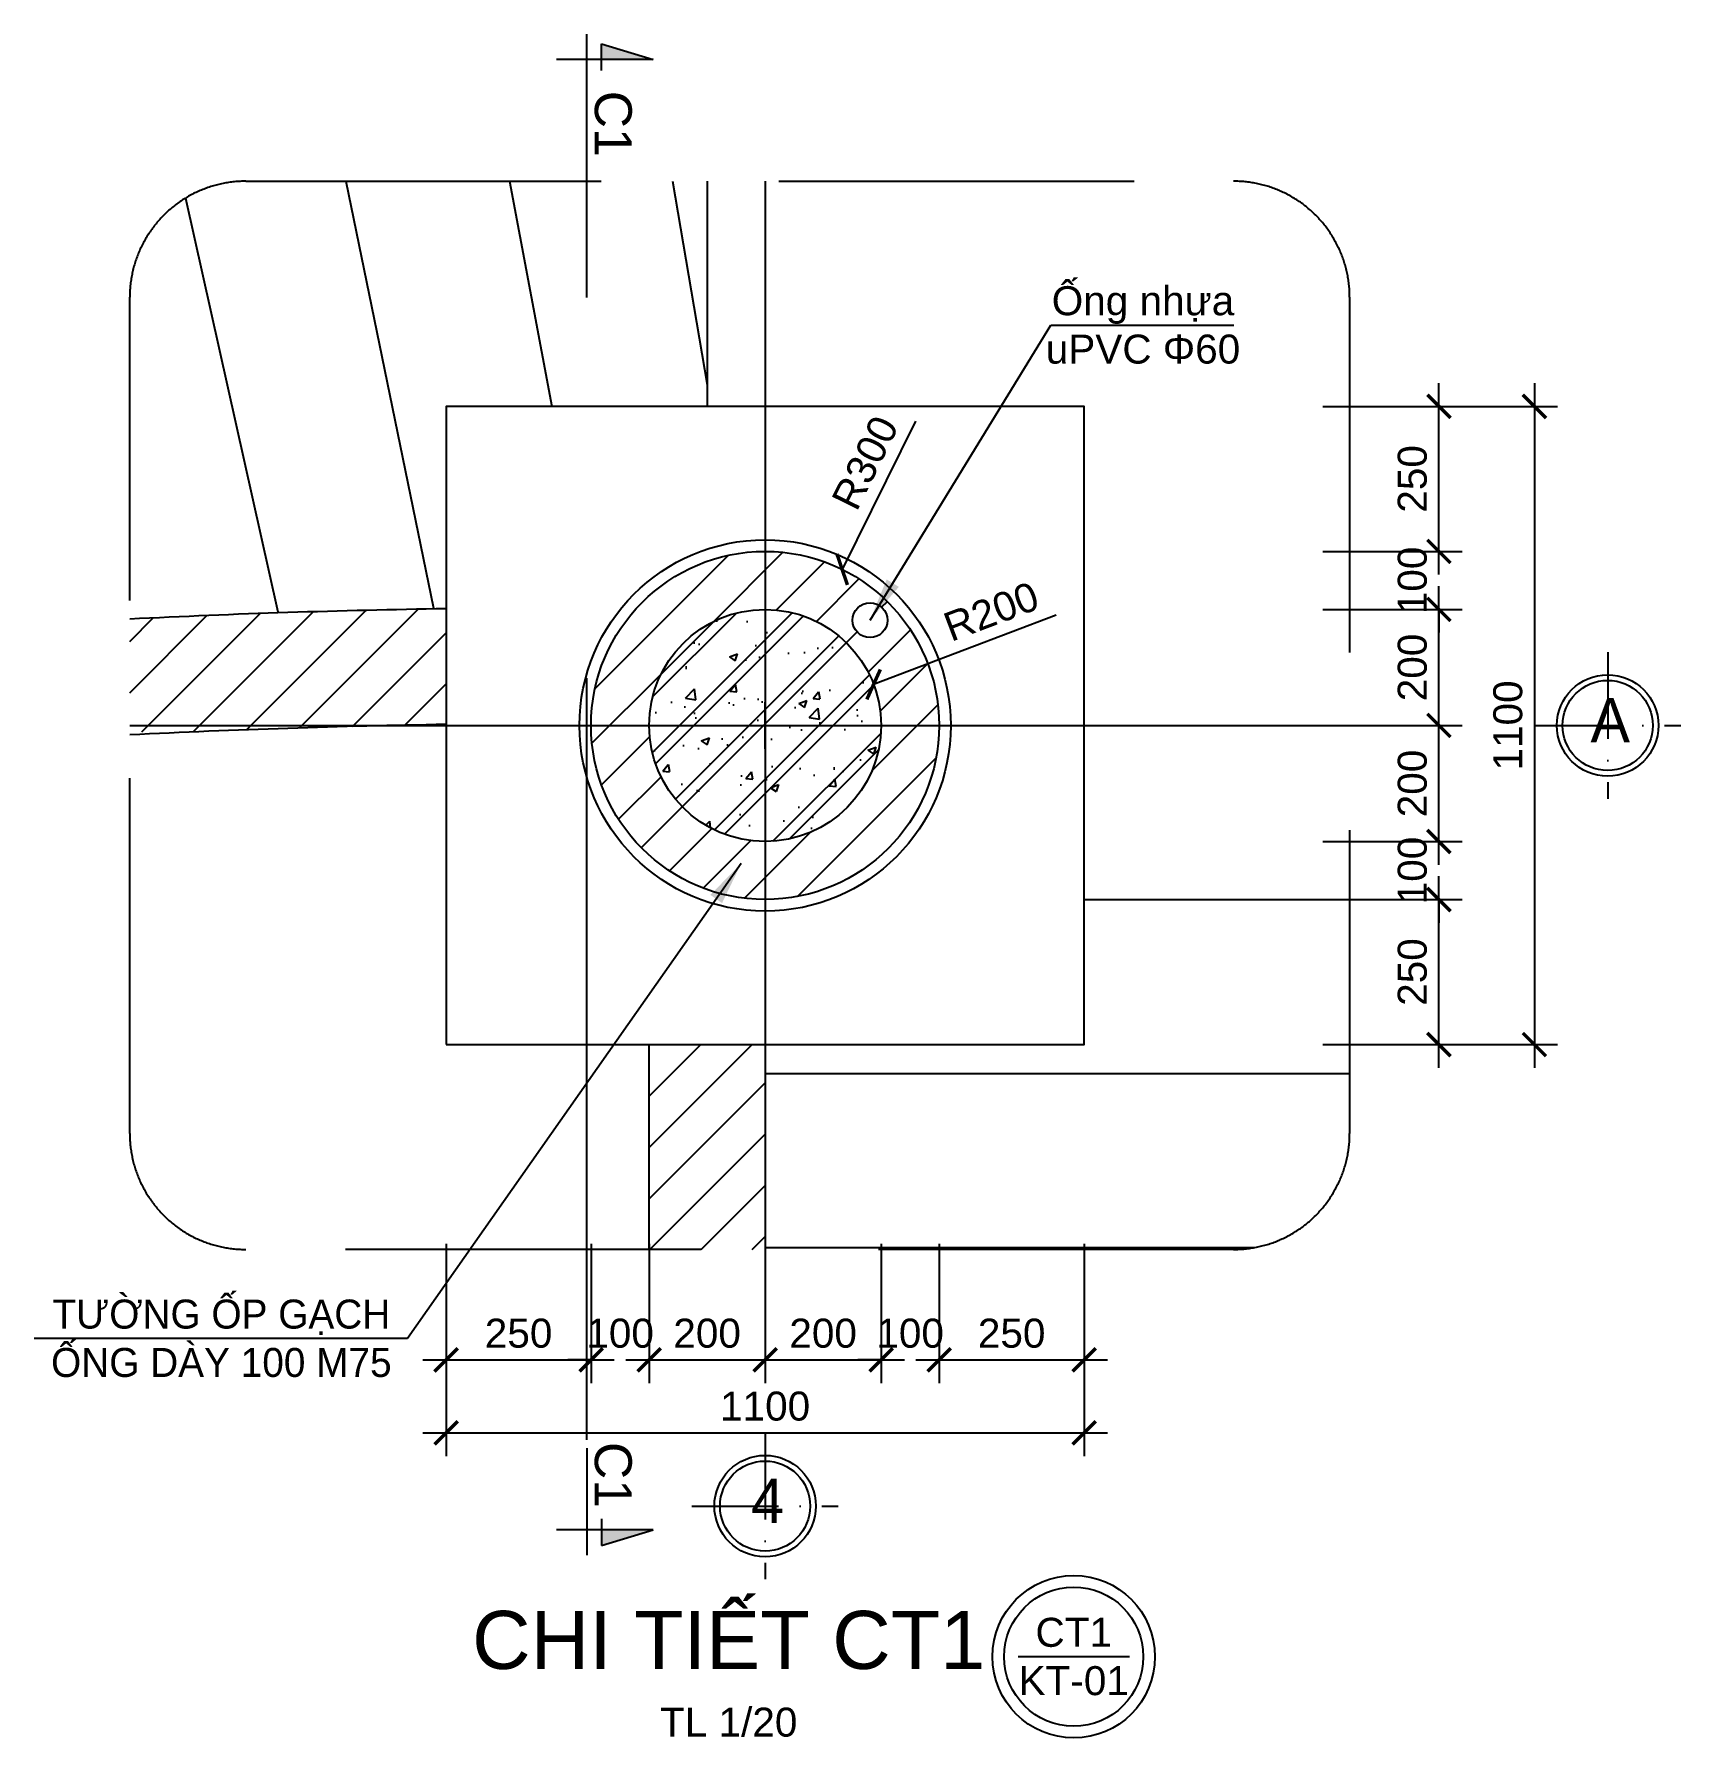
# Model space of a CAD drawing. Header units: inches. Extents: x 452443 to 881249, y 975131 to 1198310.
# Drawn here: x 579510 to 582349, y 1111162 to 1114099 of the extents above; entities that cross this region are included whole.
import ezdxf
from ezdxf.enums import TextEntityAlignment as Align

# ---------------------------------------------------------------- set-up
doc = ezdxf.new("R2010")
doc.units = ezdxf.units.IN
doc.header["$LTSCALE"] = 3.5
doc.header["$MEASUREMENT"] = 0
for name, pattern in [('ACAD_ISO10W100', [18, 12, -3, 0, -3]), ('CENTER', [2, 1.25, -0.25, 0.25, -0.25]), ('HIDDEN', [0.375, 0.25, -0.125])]:
    doc.linetypes.add(name, pattern=pattern)
for name, color, linetype in [('DOOR-84', 84, 'Continuous'), ('hatch', 4, 'Continuous'), ('HATCH47', 47, 'Continuous'), ('Mui ten', 9, 'Continuous'), ('Net thay', 140, 'Continuous'), ('Netcat', 5, 'Continuous'), ('Netthay_126', 126, 'Continuous'), ('NOI THAT', 42, 'Continuous'), ('phong', 2, 'Continuous'), ('text', 3, 'Continuous'), ('thuocdo', 3, 'Continuous'), ('Truc', 252, 'Continuous'), ('VISIONABLE-LINE126', 126, 'Continuous')]:
    doc.layers.add(name, color=color, linetype=linetype)
doc.styles.add('chu 1', font='VHELVEN0.TTF')
doc.styles.get("Standard").update_dxf_attribs({"font": 'times.ttf'})
doc.styles.add('STYLE5', font='VAVON_.TTF')
doc.styles.add('VNI-HELVE', font='VHELVEN0.TTF')
doc.dimstyles.new('MUITEN', dxfattribs={"dimtxt": 250, "dimasz": 150, "dimexe": 1.25, "dimexo": 1.5, "dimgap": 1.5, "dimtad": 1, "dimdec": 0, "dimlfac": 2, "dimrnd": 1.38778e-17, "dimtxsty": 'Standard', "dimcen": 1, "dimclrd": 8, "dimclre": 8, "dimclrt": 7, "dimaunit": 1, "dimazin": 0, "dimtfac": 1, "dimtdec": 0, "dimtmove": 0, "dimatfit": 3, "dimfxl": 1, "dimarcsym": 0})
doc.dimstyles.new('TL20...', dxfattribs={"dimscale": 20, "dimtxt": 2.5, "dimasz": 2, "dimexe": 2, "dimexo": 2, "dimgap": 1, "dimtad": 1, "dimdec": 0, "dimzin": 0, "dimdsep": 46, "dimtxsty": 'chu 1', "dimblk": 'ARCHTICK', "dimcen": 2, "dimdle": 2, "dimclrd": 256, "dimclre": 256, "dimclrt": 256, "dimadec": 1, "dimazin": 0, "dimtfac": 1, "dimtdec": 0, "dimtix": 1, "dimtofl": 0, "dimtmove": 0, "dimatfit": 3, "dimldrblk": 'ARCHTICK', "dimfxl": 10, "dimfxlon": 1, "dimtolj": 1, "dimtzin": 0, "dimlwd": -1, "dimarcsym": 0})
pattern_1 = [(45, (684061.71, 933712.05), (-44.194174, 44.194174), [])]

# ---------------------------------------------------------------- blocks, each defined once
blk = doc.blocks.new('truc tron')
at = {"layer": 'DOOR-84', "linetype": 'ACAD_ISO10W100', "ltscale": 20}
for p, q in [((0, -710), (0, 710)), ((710, 0), (-710, 0))]:
    blk.add_line(p, q, dxfattribs=at)
at = {"layer": 'DOOR-84', "linetype": 'Continuous'}
blk.add_circle((0, 0), 492, dxfattribs=at)
at = {"layer": 'NOI THAT', "linetype": 'Continuous'}
blk.add_circle((0, 0), 437, dxfattribs=at)
blk = doc.blocks.new('_ArchTick')
at = {"color": 0, "linetype": 'ByBlock', "const_width": 0.15}
blk.add_lwpolyline([(-0.5, -0.5), (0.5, 0.5)], dxfattribs=at)
blk = doc.blocks.new('*D2672')
at = {"layer": 'DEFPOINTS', "color": 0}
for p in [(580470.7, 1112907.4), (580220.7, 1112837.9), (580470.7, 1111813.9)]:
    blk.add_point(p, dxfattribs=at)
at = {"layer": 'thuocdo', "lineweight": -2}
for p, q in [((580220.7, 1112013.9), (580220.7, 1111773.9)), ((580470.7, 1112013.9), (580470.7, 1111773.9))]:
    blk.add_line(p, q, dxfattribs=at)
at = {"layer": 'thuocdo'}
blk.add_line((580180.7, 1111813.9), (580510.7, 1111813.9), dxfattribs=at)
at = {"layer": 'thuocdo', "xscale": 40, "yscale": 40, "zscale": 40, "rotation": 180}
blk.add_blockref('_ArchTick', (580220.7, 1111813.9), dxfattribs=at)
at = {"layer": 'thuocdo', "xscale": 40, "yscale": 40, "zscale": 40}
blk.add_blockref('_ArchTick', (580470.7, 1111813.9), dxfattribs=at)
at = {"layer": 'thuocdo', "insert": (580345.7, 1111859.6), "char_height": 50, "attachment_point": 5, "style": 'chu 1'}
blk.add_mtext('\\A1;250', dxfattribs=at)
blk = doc.blocks.new('*D2673')
at = {"layer": 'DEFPOINTS', "color": 0}
for p in [(580470.7, 1112907.4), (580570.7, 1112907.4), (580570.7, 1111813.9)]:
    blk.add_point(p, dxfattribs=at)
at = {"layer": 'thuocdo', "lineweight": -2}
for p, q in [((580470.7, 1112013.9), (580470.7, 1111773.9)), ((580570.7, 1112013.9), (580570.7, 1111773.9))]:
    blk.add_line(p, q, dxfattribs=at)
at = {"layer": 'thuocdo'}
for p, q in [((580470.7, 1111813.9), (580430.7, 1111813.9)), ((580570.7, 1111813.9), (580610.7, 1111813.9))]:
    blk.add_line(p, q, dxfattribs=at)
at = {"layer": 'thuocdo', "xscale": 40, "yscale": 40, "zscale": 40}
blk.add_blockref('_ArchTick', (580470.7, 1111813.9), dxfattribs=at)
at = {"layer": 'thuocdo', "xscale": 40, "yscale": 40, "zscale": 40, "rotation": 180}
blk.add_blockref('_ArchTick', (580570.7, 1111813.9), dxfattribs=at)
at = {"layer": 'thuocdo', "insert": (580520.7, 1111859.6), "char_height": 50, "attachment_point": 5, "style": 'chu 1'}
blk.add_mtext('\\A1;100', dxfattribs=at)
blk = doc.blocks.new('*D2674')
at = {"layer": 'DEFPOINTS', "color": 0}
for p in [(580570.7, 1112907.4), (580770.7, 1112907.4), (580770.7, 1111813.9)]:
    blk.add_point(p, dxfattribs=at)
at = {"layer": 'thuocdo', "lineweight": -2}
for p, q in [((580570.7, 1112013.9), (580570.7, 1111773.9)), ((580770.7, 1112013.9), (580770.7, 1111773.9))]:
    blk.add_line(p, q, dxfattribs=at)
at = {"layer": 'thuocdo'}
blk.add_line((580530.7, 1111813.9), (580810.7, 1111813.9), dxfattribs=at)
at = {"layer": 'thuocdo', "xscale": 40, "yscale": 40, "zscale": 40, "rotation": 180}
blk.add_blockref('_ArchTick', (580570.7, 1111813.9), dxfattribs=at)
at = {"layer": 'thuocdo', "xscale": 40, "yscale": 40, "zscale": 40}
blk.add_blockref('_ArchTick', (580770.7, 1111813.9), dxfattribs=at)
at = {"layer": 'thuocdo', "insert": (580670.7, 1111859.6), "char_height": 50, "attachment_point": 5, "style": 'chu 1'}
blk.add_mtext('\\A1;200', dxfattribs=at)
blk = doc.blocks.new('*D2675')
at = {"layer": 'DEFPOINTS', "color": 0}
for p in [(580770.7, 1112907.4), (580970.7, 1112907.4), (580970.7, 1111813.9)]:
    blk.add_point(p, dxfattribs=at)
at = {"layer": 'thuocdo', "lineweight": -2}
for p, q in [((580770.7, 1112013.9), (580770.7, 1111773.9)), ((580970.7, 1112013.9), (580970.7, 1111773.9))]:
    blk.add_line(p, q, dxfattribs=at)
at = {"layer": 'thuocdo'}
blk.add_line((580730.7, 1111813.9), (581010.7, 1111813.9), dxfattribs=at)
at = {"layer": 'thuocdo', "xscale": 40, "yscale": 40, "zscale": 40, "rotation": 180}
blk.add_blockref('_ArchTick', (580770.7, 1111813.9), dxfattribs=at)
at = {"layer": 'thuocdo', "xscale": 40, "yscale": 40, "zscale": 40}
blk.add_blockref('_ArchTick', (580970.7, 1111813.9), dxfattribs=at)
at = {"layer": 'thuocdo', "insert": (580870.7, 1111859.6), "char_height": 50, "attachment_point": 5, "style": 'chu 1'}
blk.add_mtext('\\A1;200', dxfattribs=at)
blk = doc.blocks.new('*D2676')
at = {"layer": 'DEFPOINTS', "color": 0}
for p in [(580970.7, 1112907.4), (581070.7, 1112907.4), (581070.7, 1111813.9)]:
    blk.add_point(p, dxfattribs=at)
at = {"layer": 'thuocdo', "lineweight": -2}
for p, q in [((580970.7, 1112013.9), (580970.7, 1111773.9)), ((581070.7, 1112013.9), (581070.7, 1111773.9))]:
    blk.add_line(p, q, dxfattribs=at)
at = {"layer": 'thuocdo'}
for p, q in [((580970.7, 1111813.9), (580930.7, 1111813.9)), ((581070.7, 1111813.9), (581110.7, 1111813.9))]:
    blk.add_line(p, q, dxfattribs=at)
at = {"layer": 'thuocdo', "xscale": 40, "yscale": 40, "zscale": 40}
blk.add_blockref('_ArchTick', (580970.7, 1111813.9), dxfattribs=at)
at = {"layer": 'thuocdo', "xscale": 40, "yscale": 40, "zscale": 40, "rotation": 180}
blk.add_blockref('_ArchTick', (581070.7, 1111813.9), dxfattribs=at)
at = {"layer": 'thuocdo', "insert": (581020.7, 1111859.6), "char_height": 50, "attachment_point": 5, "style": 'chu 1'}
blk.add_mtext('\\A1;100', dxfattribs=at)
blk = doc.blocks.new('*D2677')
at = {"layer": 'DEFPOINTS', "color": 0}
for p in [(581070.7, 1112907.4), (581320.7, 1112907.4), (581320.7, 1111813.9)]:
    blk.add_point(p, dxfattribs=at)
at = {"layer": 'thuocdo', "lineweight": -2}
for p, q in [((581070.7, 1112013.9), (581070.7, 1111773.9)), ((581320.7, 1112013.9), (581320.7, 1111773.9))]:
    blk.add_line(p, q, dxfattribs=at)
at = {"layer": 'thuocdo'}
blk.add_line((581030.7, 1111813.9), (581360.7, 1111813.9), dxfattribs=at)
at = {"layer": 'thuocdo', "xscale": 40, "yscale": 40, "zscale": 40, "rotation": 180}
blk.add_blockref('_ArchTick', (581070.7, 1111813.9), dxfattribs=at)
at = {"layer": 'thuocdo', "xscale": 40, "yscale": 40, "zscale": 40}
blk.add_blockref('_ArchTick', (581320.7, 1111813.9), dxfattribs=at)
at = {"layer": 'thuocdo', "insert": (581195.7, 1111859.6), "char_height": 50, "attachment_point": 5, "style": 'chu 1'}
blk.add_mtext('\\A1;250', dxfattribs=at)
blk = doc.blocks.new('*D2678')
at = {"layer": 'DEFPOINTS', "color": 0}
for p in [(580220.7, 1111930.3), (581320.7, 1111952.9), (581320.7, 1111688.2)]:
    blk.add_point(p, dxfattribs=at)
at = {"layer": 'thuocdo', "lineweight": -2}
for p, q in [((580220.7, 1111888.2), (580220.7, 1111648.2)), ((581320.7, 1111888.2), (581320.7, 1111648.2))]:
    blk.add_line(p, q, dxfattribs=at)
at = {"layer": 'thuocdo'}
blk.add_line((580180.7, 1111688.2), (581360.7, 1111688.2), dxfattribs=at)
at = {"layer": 'thuocdo', "xscale": 40, "yscale": 40, "zscale": 40, "rotation": 180}
blk.add_blockref('_ArchTick', (580220.7, 1111688.2), dxfattribs=at)
at = {"layer": 'thuocdo', "xscale": 40, "yscale": 40, "zscale": 40}
blk.add_blockref('_ArchTick', (581320.7, 1111688.2), dxfattribs=at)
at = {"layer": 'thuocdo', "insert": (580770.7, 1111733.9), "char_height": 50, "attachment_point": 5, "style": 'chu 1'}
blk.add_mtext('\\A1;1100', dxfattribs=at)
blk = doc.blocks.new('*D2679')
at = {"layer": 'DEFPOINTS', "color": 0}
for p in [(580770.7, 1112607.4), (581932.3, 1112607.4), (580770.7, 1112357.4)]:
    blk.add_point(p, dxfattribs=at)
at = {"layer": 'thuocdo'}
blk.add_line((581932.3, 1112317.4), (581932.3, 1112647.4), dxfattribs=at)
at = {"layer": 'thuocdo', "lineweight": -2}
for p, q in [((581732.3, 1112607.4), (581972.3, 1112607.4)), ((581732.3, 1112357.4), (581972.3, 1112357.4))]:
    blk.add_line(p, q, dxfattribs=at)
at = {"layer": 'thuocdo', "xscale": 40, "yscale": 40, "zscale": 40}
for p, rotation in [((581932.3, 1112607.4), 90), ((581932.3, 1112357.4), 270)]:
    blk.add_blockref('_ArchTick', p, dxfattribs=dict(at, rotation=rotation))
at = {"layer": 'thuocdo', "insert": (581886.6, 1112482.4), "char_height": 50, "attachment_point": 5, "rotation": 90, "style": 'chu 1'}
blk.add_mtext('\\A1;250', dxfattribs=at)
blk = doc.blocks.new('*D2680')
at = {"layer": 'DEFPOINTS', "color": 0}
for p in [(580770.7, 1112707.4), (581932.3, 1112707.4), (580770.7, 1112607.4)]:
    blk.add_point(p, dxfattribs=at)
at = {"layer": 'thuocdo'}
for p, q in [((581932.3, 1112707.4), (581932.3, 1112747.4)), ((581932.3, 1112607.4), (581932.3, 1112567.4))]:
    blk.add_line(p, q, dxfattribs=at)
at = {"layer": 'thuocdo', "lineweight": -2}
for p, q in [((581732.3, 1112707.4), (581972.3, 1112707.4)), ((581732.3, 1112607.4), (581972.3, 1112607.4))]:
    blk.add_line(p, q, dxfattribs=at)
at = {"layer": 'thuocdo', "xscale": 40, "yscale": 40, "zscale": 40}
for p, rotation in [((581932.3, 1112707.4), 270), ((581932.3, 1112607.4), 90)]:
    blk.add_blockref('_ArchTick', p, dxfattribs=dict(at, rotation=rotation))
at = {"layer": 'thuocdo', "insert": (581886.6, 1112657.4), "char_height": 50, "attachment_point": 5, "rotation": 90, "style": 'chu 1'}
blk.add_mtext('\\A1;100', dxfattribs=at)
blk = doc.blocks.new('*D2681')
at = {"layer": 'DEFPOINTS', "color": 0}
for p in [(580770.7, 1112907.4), (581932.3, 1112907.4), (580770.7, 1112707.4)]:
    blk.add_point(p, dxfattribs=at)
at = {"layer": 'thuocdo'}
blk.add_line((581932.3, 1112667.4), (581932.3, 1112947.4), dxfattribs=at)
at = {"layer": 'thuocdo', "lineweight": -2}
for p, q in [((581732.3, 1112907.4), (581972.3, 1112907.4)), ((581732.3, 1112707.4), (581972.3, 1112707.4))]:
    blk.add_line(p, q, dxfattribs=at)
at = {"layer": 'thuocdo', "xscale": 40, "yscale": 40, "zscale": 40}
for p, rotation in [((581932.3, 1112907.4), 90), ((581932.3, 1112707.4), 270)]:
    blk.add_blockref('_ArchTick', p, dxfattribs=dict(at, rotation=rotation))
at = {"layer": 'thuocdo', "insert": (581886.6, 1112807.4), "char_height": 50, "attachment_point": 5, "rotation": 90, "style": 'chu 1'}
blk.add_mtext('\\A1;200', dxfattribs=at)
blk = doc.blocks.new('*D2682')
at = {"layer": 'DEFPOINTS', "color": 0}
for p in [(580770.7, 1113107.4), (581932.3, 1113107.4), (580770.7, 1112907.4)]:
    blk.add_point(p, dxfattribs=at)
at = {"layer": 'thuocdo'}
blk.add_line((581932.3, 1112867.4), (581932.3, 1113147.4), dxfattribs=at)
at = {"layer": 'thuocdo', "lineweight": -2}
for p, q in [((581732.3, 1113107.4), (581972.3, 1113107.4)), ((581732.3, 1112907.4), (581972.3, 1112907.4))]:
    blk.add_line(p, q, dxfattribs=at)
at = {"layer": 'thuocdo', "xscale": 40, "yscale": 40, "zscale": 40}
for p, rotation in [((581932.3, 1113107.4), 90), ((581932.3, 1112907.4), 270)]:
    blk.add_blockref('_ArchTick', p, dxfattribs=dict(at, rotation=rotation))
at = {"layer": 'thuocdo', "insert": (581886.6, 1113007.4), "char_height": 50, "attachment_point": 5, "rotation": 90, "style": 'chu 1'}
blk.add_mtext('\\A1;200', dxfattribs=at)
blk = doc.blocks.new('*D2683')
at = {"layer": 'DEFPOINTS', "color": 0}
for p in [(580770.7, 1113207.4), (581932.3, 1113207.4), (580770.7, 1113107.4)]:
    blk.add_point(p, dxfattribs=at)
at = {"layer": 'thuocdo'}
for p, q in [((581932.3, 1113207.4), (581932.3, 1113247.4)), ((581932.3, 1113107.4), (581932.3, 1113067.4))]:
    blk.add_line(p, q, dxfattribs=at)
at = {"layer": 'thuocdo', "lineweight": -2}
for p, q in [((581732.3, 1113207.4), (581972.3, 1113207.4)), ((581732.3, 1113107.4), (581972.3, 1113107.4))]:
    blk.add_line(p, q, dxfattribs=at)
at = {"layer": 'thuocdo', "xscale": 40, "yscale": 40, "zscale": 40}
for p, rotation in [((581932.3, 1113207.4), 270), ((581932.3, 1113107.4), 90)]:
    blk.add_blockref('_ArchTick', p, dxfattribs=dict(at, rotation=rotation))
at = {"layer": 'thuocdo', "insert": (581886.6, 1113157.4), "char_height": 50, "attachment_point": 5, "rotation": 90, "style": 'chu 1'}
blk.add_mtext('\\A1;100', dxfattribs=at)
blk = doc.blocks.new('*D2684')
at = {"layer": 'DEFPOINTS', "color": 0}
for p in [(581173.4, 1113457.4), (581932.3, 1113457.4), (580770.7, 1113207.4)]:
    blk.add_point(p, dxfattribs=at)
at = {"layer": 'thuocdo'}
blk.add_line((581932.3, 1113167.4), (581932.3, 1113497.4), dxfattribs=at)
at = {"layer": 'thuocdo', "lineweight": -2}
for p, q in [((581732.3, 1113457.4), (581972.3, 1113457.4)), ((581732.3, 1113207.4), (581972.3, 1113207.4))]:
    blk.add_line(p, q, dxfattribs=at)
at = {"layer": 'thuocdo', "xscale": 40, "yscale": 40, "zscale": 40}
for p, rotation in [((581932.3, 1113457.4), 90), ((581932.3, 1113207.4), 270)]:
    blk.add_blockref('_ArchTick', p, dxfattribs=dict(at, rotation=rotation))
at = {"layer": 'thuocdo', "insert": (581886.6, 1113332.4), "char_height": 50, "attachment_point": 5, "rotation": 90, "style": 'chu 1'}
blk.add_mtext('\\A1;250', dxfattribs=at)
blk = doc.blocks.new('*D2685')
at = {"layer": 'DEFPOINTS', "color": 0}
for p in [(581852.3, 1113457.4), (581852.3, 1112357.4), (582096.9, 1112357.4)]:
    blk.add_point(p, dxfattribs=at)
at = {"layer": 'thuocdo'}
blk.add_line((582096.9, 1113497.4), (582096.9, 1112317.4), dxfattribs=at)
at = {"layer": 'thuocdo', "lineweight": -2}
for p, q in [((581896.9, 1113457.4), (582136.9, 1113457.4)), ((581896.9, 1112357.4), (582136.9, 1112357.4))]:
    blk.add_line(p, q, dxfattribs=at)
at = {"layer": 'thuocdo', "xscale": 40, "yscale": 40, "zscale": 40}
for p, rotation in [((582096.9, 1113457.4), 90), ((582096.9, 1112357.4), 270)]:
    blk.add_blockref('_ArchTick', p, dxfattribs=dict(at, rotation=rotation))
at = {"layer": 'thuocdo', "insert": (582051.3, 1112907.4), "char_height": 50, "attachment_point": 5, "rotation": 90, "style": 'chu 1'}
blk.add_mtext('\\A1;1100', dxfattribs=at)
blk = doc.blocks.new('*D2686')
at = {"layer": 'DEFPOINTS', "color": 0}
for p in [(580903.5, 1113176.4), (580770.7, 1112907.4)]:
    blk.add_point(p, dxfattribs=at)
at = {"layer": 'thuocdo'}
blk.add_line((581029.7, 1113432), (580903.5, 1113176.4), dxfattribs=at)
at = {"layer": 'thuocdo', "lineweight": -2}
for p, q in [((580770.7, 1112867.4), (580770.7, 1112947.4)), ((580730.7, 1112907.4), (580810.7, 1112907.4))]:
    blk.add_line(p, q, dxfattribs=at)
at = {"layer": 'thuocdo', "xscale": 40, "yscale": 40, "zscale": 40, "rotation": 243.7202312475925}
blk.add_blockref('_ArchTick', (580903.5, 1113176.4), dxfattribs=at)
at = {"layer": 'thuocdo', "insert": (580943.3, 1113360.3), "char_height": 50, "attachment_point": 5, "rotation": 63.7202, "style": 'chu 1'}
blk.add_mtext('\\A1;R300', dxfattribs=at)
blk = doc.blocks.new('*D2687')
at = {"layer": 'DEFPOINTS', "color": 0}
for p in [(580957.7, 1112978.2), (580770.7, 1112907.4)]:
    blk.add_point(p, dxfattribs=at)
at = {"layer": 'thuocdo'}
blk.add_line((581272.6, 1113097.4), (580957.7, 1112978.2), dxfattribs=at)
at = {"layer": 'thuocdo', "lineweight": -2}
for p, q in [((580770.7, 1112867.4), (580770.7, 1112947.4)), ((580730.7, 1112907.4), (580810.7, 1112907.4))]:
    blk.add_line(p, q, dxfattribs=at)
at = {"layer": 'thuocdo', "xscale": 40, "yscale": 40, "zscale": 40, "rotation": 200.7287430503827}
blk.add_blockref('_ArchTick', (580957.7, 1112978.2), dxfattribs=at)
at = {"layer": 'thuocdo', "insert": (581160.5, 1113103.8), "char_height": 50, "attachment_point": 5, "rotation": 20.7287, "style": 'chu 1'}
blk.add_mtext('\\A1;R200', dxfattribs=at)
blk = doc.blocks.new('dc')
at = {"layer": 'Netcat'}
blk.add_hatch(color=256, dxfattribs=at).paths.add_polyline_path([(828, 672), (828, 147), (989, 147)])
for p, q in [((828, 672), (828, -310)), ((989, 147), (828, 672)), ((0, 0), (1087, 0)), ((717, 147), (989, 147))]:
    blk.add_line(p, q, dxfattribs=at)
at = {"style": 'VNI-HELVE', "flags": 4}
blk.add_attdef('E', text='', height=375, dxfattribs=at).set_placement((482, 272), align=Align.MIDDLE_CENTER)

msp = doc.modelspace()

# ---------------------------------------------------------------- hatches: boundary and pattern name
at = {"layer": 'hatch'}
h = msp.add_hatch(dxfattribs=at)
h.set_pattern_fill('ANSI31', color=256, scale=500)
h.set_pattern_definition(pattern_1)
h.paths.add_polyline_path([(580470.7, 1112907.4, 1), (581070.7, 1112907.4, 1)])
h.paths.add_polyline_path([(580970.7, 1112907.4, -1), (580570.7, 1112907.4, -1)], flags=16)
h.paths.add_polyline_path([(580981.5, 1113088.8, -1), (580921.5, 1113088.8, -1)], flags=16)
h = msp.add_hatch(dxfattribs=at)
h.set_pattern_fill('ANSI31', color=256, scale=500)
h.set_pattern_definition(pattern_1)
h.paths.add_polyline_path([(580770.7, 1112357.4), (580570.7, 1112357.4), (580570.7, 1112004.2), (580770.7, 1112004.2)])
h.paths.add_polyline_path([(580220.7, 1113108.5, 0.008602), (579675.4, 1113090.8), (579675.4, 1112955.9), (579698, 1112892.2, -0.00835), (580220.7, 1112909.1)])
h = msp.add_hatch(dxfattribs=at)
h.set_pattern_fill('BT-01', color=256, scale=20, pattern_type=2)
h.set_pattern_definition([(50, (684061.71, 933712.05), (143.452037, -12.55043), [15, -165]), (355, (684061.71, 933712.05), (-27.75027, 150.43843), [12, -132]), (100.4514, (684073.67, 933711), (115.70188, 137.88791), [12.74804, -140.22842]), (46.1842, (684061.71, 933752.05), (213.44821, -33.1038), [22.5, -247.5]), (96.6356, (684079.5, 933749.3), (186.93254, 194.82357), [19.12206, -210.3426]), (351.1842, (684061.71, 933752.05), (186.9324, 194.82372), [18, -198]), (21, (684081.71, 933742.05), (119.38141, -80.52378), [15, -165]), (326, (684081.71, 933742.05), (48.66307, 145.03001), [12, -132]), (71.4514, (684091.66, 933735.34), (168.04453, 64.5061), [12.74804, -140.22842]), (37.5, (684061.71, 933712.05), (2.431971, 66.578771), [0, -130.4, 0, -134, 0, -132.5]), (7.5, (684061.71, 933712.05), (52.613907, 78.882342), [0, -76.4, 0, -127.4, 0, -50.5]), (327.5, (684017.11, 933712.05), (106.764487, -4.510974), [0, -50, 0, -156, 0, -207]), (317.5, (683997.11, 933712.05), (116.637234, 20.020996), [0, -65, 0, -103.6, 0, -147]), (45, (684061.71, 933712.05), (-60.104076, 60.104076), []), (45, (684061.71, 933736.55), (-60.104076, 60.104076), [])])
h.paths.add_polyline_path([(580570.7, 1112907.4, 1), (580970.7, 1112907.4, 1)])

# ---------------------------------------------------------------- linework, layer by layer
at = {"linetype": 'HIDDEN', "ltscale": 700}
msp.add_lwpolyline([(579875.4, 1113845.5), (581578.4, 1113845.5, -0.414214), (581778.4, 1113645.5), (581778.4, 1112204.2, -0.414214), (581578.4, 1112004.2), (579875.4, 1112004.2, -0.414214), (579675.4, 1112204.2), (579675.4, 1113645.5, -0.414214)], format="xyb", close=True, dxfattribs=at)
for radius in [140, 120]:
    msp.add_circle((581302.7, 1111302.3), radius)
at = {"layer": 'hatch'}
for points in [[(580048, 1113845.5), (580199.2, 1113109.5)], [(580329.9, 1113845.5), (580402.8, 1113457.4)], [(580610.9, 1113845.5), (580670.7, 1113494.7)], [(579771.5, 1113816.3), (579930.6, 1113103.3)]]:
    msp.add_lwpolyline(points, dxfattribs=at)
at = {"layer": 'HATCH47', "linetype": 'HIDDEN', "ltscale": 1500}
msp.add_lwpolyline([(580463.6, 1111676.2), (580463.6, 1113914.4)], dxfattribs=at)
at = {"layer": 'Mui ten'}
msp.add_line((581398.7, 1111302.3), (581206.7, 1111302.3), dxfattribs=at)
at = {"layer": 'Net thay'}
for points in [[(580670.7, 1113845.5), (580670.7, 1113457.4)], [(581320.7, 1112907.4), (581778.4, 1112907.4)], [(581320.7, 1112607.4), (581778.4, 1112607.4)], [(580770.7, 1112307.4), (581778.4, 1112307.4)], [(580770.7, 1112007.4), (581614.4, 1112007.4)]]:
    msp.add_lwpolyline(points, dxfattribs=at)
msp.add_circle((580951.5, 1113088.8), 30, dxfattribs=at)
at = {"layer": 'Netcat'}
for points in [[(580570.7, 1112004.2), (580570.7, 1112357.4)], [(580770.7, 1112357.4), (580770.7, 1112004.2)]]:
    msp.add_lwpolyline(points, dxfattribs=at)
for radius in [300, 200]:
    msp.add_circle((580770.7, 1112907.4), radius, dxfattribs=at)
for centre, radius, start, end in [((580464.6, 1097254.2), 15856.2, 90.88148, 92.8528), ((580465.9, 1097253.7), 15657.3, 90.89729, 92.89369)]:
    msp.add_arc(centre, radius, start, end, dxfattribs=at)
at = {"layer": 'Netthay_126'}
msp.add_lwpolyline([(580220.7, 1112357.4), (581320.7, 1112357.4), (581320.7, 1113457.4), (580220.7, 1113457.4)], close=True, dxfattribs=at)
at = {"layer": 'NOI THAT'}
msp.add_circle((580770.7, 1112907.4), 320, dxfattribs=at)
at = {"layer": 'Truc', "linetype": 'CENTER', "ltscale": 600}
for points in [[(580770.7, 1113845.5), (580770.7, 1112004.2)], [(579675.4, 1112907.4), (581778.4, 1112907.4)]]:
    msp.add_lwpolyline(points, dxfattribs=at)

# ---------------------------------------------------------------- block references
at = {"layer": 'phong'}
ref = msp.add_blockref('dc', (580463.6, 1113914.4), dxfattribs=dict(at, xscale=-0.1700000000419095, yscale=0.1700000000419095, zscale=0.1700000000011642, rotation=270))
ref.add_attrib('E', 'C1', dxfattribs={"layer": '0', "height": 63.75, "rotation": 270, "style": 'VNI-HELVE'}).set_placement((580508.9, 1113944.5), align=Align.MIDDLE_CENTER)
ref = msp.add_blockref('dc', (580463.6, 1111661.8), dxfattribs=dict(at, xscale=0.1700000000419095, yscale=0.1700000000419095, zscale=0.1700000000011642, rotation=270))
ref.add_attrib('E', 'C1', dxfattribs={"layer": '0', "height": 63.75, "rotation": 270, "style": 'VNI-HELVE'}).set_placement((580508.9, 1111615.5), align=Align.MIDDLE_CENTER)
at = {"layer": 'VISIONABLE-LINE126', "linetype": 'Continuous', "xscale": 0.1777248000726104, "yscale": 0.1777247999561951, "zscale": 0.1777248000027612, "rotation": 180}
for p in [(582223.2, 1112907.4), (580770.7, 1111561.9)]:
    msp.add_blockref('truc tron', p, dxfattribs=at)

# ---------------------------------------------------------------- texts
at = {"attachment_point": 5, "style": 'chu 1'}
for s, insert, char_height, width in [('{\\fArial|b0|i0|c0|p34;Ống nhựa uPVC Φ60}', (581422.1, 1113597.5), 50, 352.54), ('{\\fVNI Helve|b0|i0|c0|p2;TÖÔØNG OÁP GAÏCH OÁNG DAØY 100 M75}', (579833.3, 1111850.8), 50, 709.042), ('CHI TIEÁT CT1\\P{\\H0.5x;TL 1/20 }', (580707.9, 1111272.5), 100, 1181.252), ('CT1\\PKT-01 ', (581302.7, 1111302.3), 50, 129.508)]:
    msp.add_mtext(s, dxfattribs=dict(at, insert=insert, char_height=char_height, width=width))
at = {"layer": 'text', "linetype": 'Continuous', "style": 'STYLE5'}
for s, p in [('A', (582227.6, 1112878.1)), ('4', (580775, 1111532.6))]:
    msp.add_text(s, height=76.5, dxfattribs=at).set_placement(p, align=Align.CENTER)

# ---------------------------------------------------------------- dimensions: what is measured, and where the dimension line sits
at = {"layer": 'thuocdo'}
for base, p1, p2, picture, middle in [((581932.3, 1113457.4), (580770.7, 1113207.4), (581173.4, 1113457.4), '*D2684', (581886.6, 1113332.4)), ((581932.3, 1113207.4), (580770.7, 1113107.4), (580770.7, 1113207.4), '*D2683', (581886.6, 1113157.4)), ((581932.3, 1113107.4), (580770.7, 1112907.4), (580770.7, 1113107.4), '*D2682', (581886.6, 1113007.4)), ((581932.3, 1112907.4), (580770.7, 1112707.4), (580770.7, 1112907.4), '*D2681', (581886.6, 1112807.4)), ((581932.3, 1112707.4), (580770.7, 1112607.4), (580770.7, 1112707.4), '*D2680', (581886.6, 1112657.4))]:
    dim = msp.add_linear_dim(base=base, p1=p1, p2=p2, angle=90, dimstyle='TL20...', override={"dimtmove": 1}, dxfattribs=at)
    dim.commit()
    dim.dimension.update_dxf_attribs({"geometry": picture, "text_midpoint": middle})
for base, p1, p2, picture, middle in [((582096.9, 1112357.4), (581852.3, 1113457.4), (581852.3, 1112357.4), '*D2685', (582051.3, 1112907.4)), ((581932.3, 1112607.4), (580770.7, 1112357.4), (580770.7, 1112607.4), '*D2679', (581886.6, 1112482.4))]:
    dim = msp.add_linear_dim(base=base, p1=p1, p2=p2, angle=90, dimstyle='TL20...', dxfattribs=at)
    dim.commit()
    dim.dimension.update_dxf_attribs({"geometry": picture, "text_midpoint": middle})
dim = msp.add_radius_dim(center=(580770.7, 1112907.4), mpoint=(580903.5, 1113176.4), dimstyle='TL20...', override={"dimtmove": 1}, dxfattribs=at)
dim.commit()
dim.dimension.update_dxf_attribs({"geometry": '*D2686', "text_midpoint": (580943.3, 1113360.3)})
dim = msp.add_radius_dim(center=(580770.7, 1112907.4), mpoint=(580957.7, 1112978.2), dimstyle='TL20...', override={"dimtmove": 1}, dxfattribs=at)
dim.commit()
dim.dimension.update_dxf_attribs({"geometry": '*D2687', "text_midpoint": (581176.7, 1113061.1), "dimtype": 164})
for base, p1, p2, picture, middle in [((580470.7, 1111813.9), (580220.7, 1112837.9), (580470.7, 1112907.4), '*D2672', (580345.7, 1111859.6)), ((581320.7, 1111688.2), (580220.7, 1111930.3), (581320.7, 1111952.9), '*D2678', (580770.7, 1111733.9))]:
    dim = msp.add_linear_dim(base=base, p1=p1, p2=p2, dimstyle='TL20...', dxfattribs=at)
    dim.commit()
    dim.dimension.update_dxf_attribs({"geometry": picture, "text_midpoint": middle})
for base, p1, p2, picture, middle in [((580570.7, 1111813.9), (580470.7, 1112907.4), (580570.7, 1112907.4), '*D2673', (580520.7, 1111859.6)), ((580770.7, 1111813.9), (580570.7, 1112907.4), (580770.7, 1112907.4), '*D2674', (580670.7, 1111859.6)), ((580970.7, 1111813.9), (580770.7, 1112907.4), (580970.7, 1112907.4), '*D2675', (580870.7, 1111859.6)), ((581070.7, 1111813.9), (580970.7, 1112907.4), (581070.7, 1112907.4), '*D2676', (581020.7, 1111859.6)), ((581320.7, 1111813.9), (581070.7, 1112907.4), (581320.7, 1112907.4), '*D2677', (581195.7, 1111859.6))]:
    dim = msp.add_linear_dim(base=base, p1=p1, p2=p2, dimstyle='TL20...', override={"dimtmove": 1}, dxfattribs=at)
    dim.commit()
    dim.dimension.update_dxf_attribs({"geometry": picture, "text_midpoint": middle})

# ---------------------------------------------------------------- leaders
at = {"layer": 'phong', "linetype": 'Continuous', "ltscale": 0.3}
for points in [[(580951.5, 1113088.8), (581263.3, 1113597.5), (581578.8, 1113597.5)], [(580729.5, 1112669.7), (580154.1, 1111850.8), (579510.4, 1111850.8)]]:
    msp.add_leader(points, dimstyle='MUITEN', override={"dimasz": 75}, dxfattribs=at)

doc.saveas('drawing.dxf')
